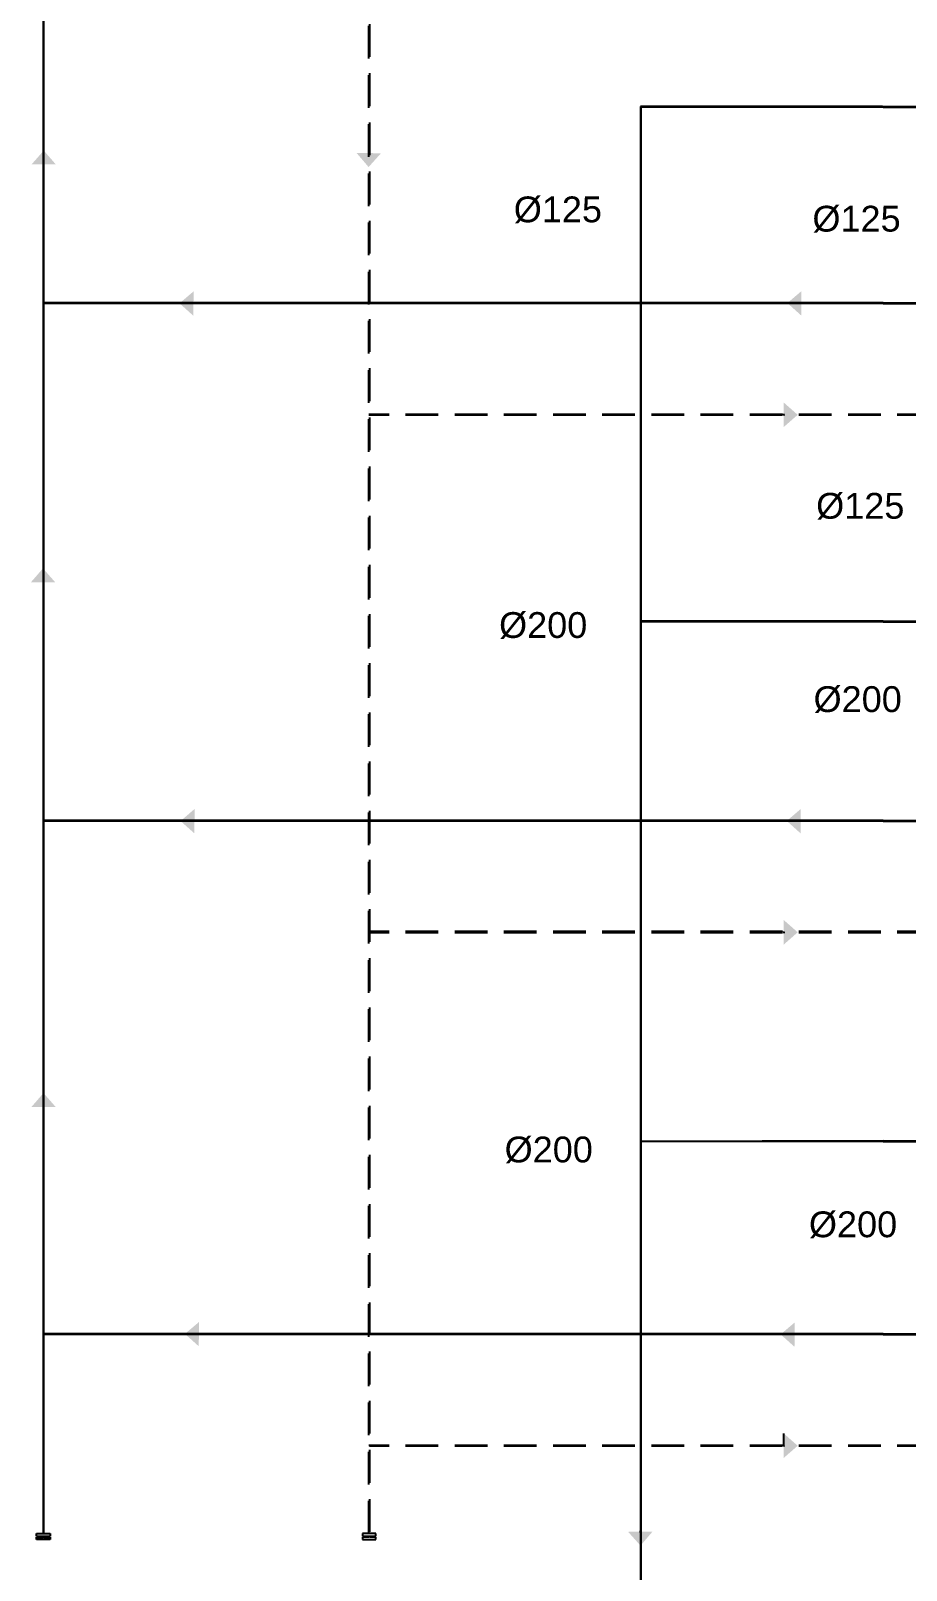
# Model space of a CAD drawing. Header units: millimetres. Extents: x -3738 to 3262, y -2165 to 2136.
# Drawn here: x -398 to 280, y -1231 to -38 of the extents above; entities that cross this region are included whole.
import ezdxf

# ---------------------------------------------------------------- set-up
doc = ezdxf.new("R2010")
doc.units = ezdxf.units.MM
doc.linetypes.add('DASHEDX2', pattern=[38.1, 25.4, -12.7])
doc.styles.get("Standard").update_dxf_attribs({"font": 'arial.ttf'})

msp = doc.modelspace()

# ---------------------------------------------------------------- hatches: boundary and pattern name
h = msp.add_hatch(color=256)
h.set_gradient(color1=(255, 255, 255), tint=1)
h.paths.add_polyline_path([(-388.7, -141.9), (-378.6, -141.9), (-388, -131.1), (-397.5, -141.9)])
h = msp.add_hatch(color=256)
h.set_gradient(color1=(255, 255, 255), tint=1)
h.paths.add_polyline_path([(-145.6, -133), (-136.3, -143.9), (-126.7, -133.2), (-135.5, -133.1)])
h = msp.add_hatch(color=256)
h.set_gradient(color1=(255, 255, 255), tint=1)
h.paths.add_polyline_path([(-271.9, -240.2), (-282.8, -249.5), (-272.1, -259.1), (-272, -250.3)])
h = msp.add_hatch(color=256)
h.set_gradient(color1=(255, 255, 255), tint=1)
h.paths.add_polyline_path([(199.1, -240), (188.2, -249.3), (198.9, -258.9), (199, -250.1)])
h = msp.add_hatch(color=256)
h.set_gradient(color1=(255, 255, 255), tint=1)
h.paths.add_polyline_path([(185.4, -345.3), (196.2, -335.9), (185.4, -326.4), (185.4, -335.2)])
h = msp.add_hatch(color=256)
h.set_gradient(color1=(255, 255, 255), tint=1)
h.paths.add_polyline_path([(-389.3, -465.7), (-379.1, -465.7), (-388.6, -454.9), (-398, -465.7)])
h = msp.add_hatch(color=256)
h.set_gradient(color1=(255, 255, 255), tint=1)
h.paths.add_polyline_path([(-271.1, -641.3), (-282, -650.7), (-271.3, -660.2), (-271.2, -651.5)])
h = msp.add_hatch(color=256)
h.set_gradient(color1=(255, 255, 255), tint=1)
h.paths.add_polyline_path([(198.6, -641.3), (187.7, -650.6), (198.4, -660.2), (198.5, -651.4)])
h = msp.add_hatch(color=256)
h.set_gradient(color1=(255, 255, 255), tint=1)
h.paths.add_polyline_path([(185.4, -746.4), (196.2, -736.9), (185.4, -727.4), (185.4, -736.2)])
h = msp.add_hatch(color=256)
h.set_gradient(color1=(255, 255, 255), tint=1)
h.paths.add_polyline_path([(-388.8, -872.3), (-378.7, -872.3), (-388.2, -861.5), (-397.6, -872.3)])
h = msp.add_hatch(color=256)
h.set_gradient(color1=(255, 255, 255), tint=1)
h.paths.add_polyline_path([(-267.6, -1038.8), (-278.6, -1048.1), (-267.9, -1057.7), (-267.8, -1048.9)])
h = msp.add_hatch(color=256)
h.set_gradient(color1=(255, 255, 255), tint=1)
h.paths.add_polyline_path([(193.9, -1039.2), (183, -1048.5), (193.7, -1058.1), (193.8, -1049.3)])
h = msp.add_hatch(color=256)
h.set_gradient(color1=(255, 255, 255), tint=1)
h.paths.add_polyline_path([(185.4, -1144.2), (196.2, -1134.8), (185.4, -1125.3), (185.4, -1134.1)])
h = msp.add_hatch(color=256)
h.set_gradient(color1=(255, 255, 255), tint=1)
h.paths.add_polyline_path([(64.8, -1201.5), (74.4, -1212.2), (83.7, -1201.3), (75, -1201.4)])

# ---------------------------------------------------------------- linework, layer by layer
for p, q in [((-388.5, 357.4), (-388.5, -1202.9)), ((-388, -249.2), (-388, 357.4)), ((261.9, -96.9), (74.3, -96.9)), ((74.3, -96.9), (74.3, -2064.8)), ((262.4, -97.4), (74.8, -97.4)), ((74.8, -2064.8), (74.8, -97.4)), ((261.9, -96.9), (338.6, -96.9)), ((262.4, -97.4), (338.6, -97.4)), ((-136.2, -133.1), (-135.5, -133.1)), ((-172.8, -249.2), (-388, -249.2)), ((-388, -650.2), (-388, -249.7)), ((-172.8, -249.7), (-388, -249.7)), ((82.7, -249.2), (-172.8, -249.2)), ((82.7, -249.7), (-172.8, -249.7)), ((262.4, -249.2), (82.7, -249.2)), ((262.4, -249.7), (82.7, -249.7)), ((262.4, -249.2), (338.6, -249.2)), ((262.4, -249.7), (338.6, -249.7)), ((185.4, -335.9), (185.4, -335.2)), ((185.4, -335.9), (185.4, -336.5)), ((262.4, -495.7), (74.8, -495.7)), ((262.4, -496.2), (74.8, -496.2)), ((262.4, -495.7), (338.6, -495.7)), ((262.4, -496.2), (338.6, -496.2)), ((-172.8, -650.2), (-388, -650.2)), ((-388, -1048.1), (-388, -650.7)), ((-172.8, -650.7), (-388, -650.7)), ((82.7, -650.2), (-172.8, -650.2)), ((82.7, -650.7), (-172.8, -650.7)), ((262.4, -650.2), (82.7, -650.2)), ((262.4, -650.7), (82.7, -650.7)), ((262.4, -650.2), (338.6, -650.2)), ((262.4, -650.7), (338.6, -650.7)), ((185.4, -736.9), (185.4, -736.3)), ((185.4, -736.9), (185.4, -737.6)), ((262.4, -898.6), (74.8, -899.1)), ((262.4, -899.1), (74.8, -899.1)), ((262.4, -898.6), (338.6, -898.6)), ((262.4, -899.1), (338.6, -899.1)), ((-172.8, -1048.1), (-388, -1048.1)), ((-388, -1202.9), (-388, -1048.6)), ((-172.8, -1048.6), (-388, -1048.6)), ((82.7, -1048.1), (-172.8, -1048.1)), ((82.7, -1048.6), (-172.8, -1048.6)), ((262.4, -1048.1), (82.7, -1048.1)), ((262.4, -1048.6), (82.7, -1048.6)), ((262.4, -1048.1), (338.6, -1048.1)), ((262.4, -1048.6), (338.6, -1048.6)), ((185.4, -1134.1), (185.4, -1125.3)), ((185.4, -1134.8), (185.4, -1134.1)), ((185.4, -1134.8), (185.4, -1135.4)), ((-393.5, -1204.9), (-393.5, -1202.9)), ((-393.5, -1202.9), (-383, -1202.9)), ((-383, -1202.9), (-383, -1204.9)), ((-136.1, -1202.9), (-141.1, -1202.9)), ((-141.1, -1202.9), (-141.1, -1204.9)), ((-135.6, -1202.9), (-136.1, -1202.9)), ((-130.6, -1202.9), (-135.6, -1202.9)), ((-130.6, -1204.9), (-130.6, -1202.9)), ((74.3, -1201.4), (73.6, -1201.4)), ((74.3, -1201.4), (74.9, -1201.4)), ((-393.5, -1204.9), (-383, -1204.9)), ((-393.5, -1207.5), (-393.5, -1205.5)), ((-393.5, -1205.5), (-388.5, -1205.5)), ((-388.5, -1207.5), (-393.5, -1207.5)), ((-388.5, -1204.9), (-388.5, -1205.5)), ((-388, -1205.5), (-388.5, -1205.5)), ((-383, -1207.5), (-388.5, -1207.5)), ((-388, -1204.9), (-388, -1205.5)), ((-388, -1205.5), (-383, -1205.5)), ((-383, -1205.5), (-383, -1207.5)), ((-141.1, -1204.9), (-130.6, -1204.9)), ((-136.1, -1205.5), (-141.1, -1205.5)), ((-141.1, -1205.5), (-141.1, -1207.5)), ((-141.1, -1207.5), (-130.6, -1207.5)), ((-136.1, -1204.9), (-136.1, -1205.5)), ((-135.6, -1204.9), (-135.6, -1205.5)), ((-130.6, -1205.5), (-135.6, -1205.5)), ((-130.6, -1207.5), (-130.6, -1205.5))]:
    msp.add_line(p, q)
at = {"linetype": 'DASHEDX2'}
for p, q in [((-136.1, -1202.9), (-136.1, 5)), ((-135.6, 5), (-135.6, -1202.9)), ((336.8, -335.6), (-136.1, -335.6)), ((336.8, -336.1), (-136.1, -336.1)), ((336.8, -736.2), (-136.1, -736.2)), ((336.8, -737.2), (-135.6, -737.2)), ((336.8, -1134.5), (-136.1, -1134.5)), ((336.8, -1135), (-135.6, -1135))]:
    msp.add_line(p, q, dxfattribs=at)

# ---------------------------------------------------------------- texts
at = {"linetype": 'DASHEDX2', "char_height": 20, "attachment_point": 1}
for s, insert in [('\\pxt4;%%C125', (-23.8, -166.7)), ('\\pxt4;%%C125', (207.6, -173.9)), ('\\pxt4;%%C125', (210.5, -396.4)), ('\\pxt4;%%C200', (-35.2, -488.8)), ('\\pxt4;%%C200', (208.5, -546.2)), ('\\pxt4;%%C200', (-30.9, -895.2)), ('\\pxt4;%%C200', (204.9, -953.2))]:
    msp.add_mtext_dynamic_manual_height_columns(s, width=125.59, gutter_width=12.5, heights=[0], dxfattribs=dict(at, insert=insert))

doc.saveas('drawing.dxf')
